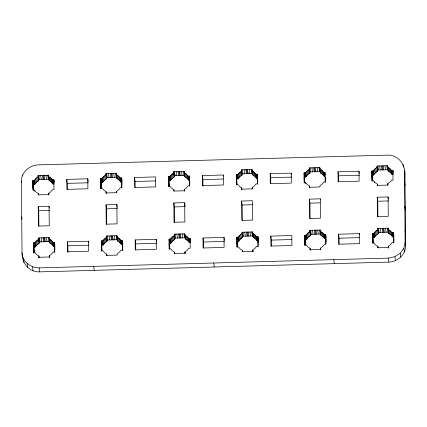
<?xml version="1.0" encoding="UTF-8"?>
<svg xmlns="http://www.w3.org/2000/svg" width="427" height="427" viewBox="0 0 427 427"><rect width="100%" height="100%" fill="white"/><g stroke="black" fill="none" stroke-linecap="round" stroke-linejoin="round"><path stroke-width="0.64" d="M21.35 180.968C21.563 172.038 29.506 165.27 38.152 164.886L387.342 155.124C397.959 154.654 405.372 164.176 404.956 174.248L405.65 246.032C405.436 254.962 397.494 261.73 388.848 262.114L39.658 271.876C29.041 272.346 21.628 262.824 22.044 252.752L21.35 180.968L21.569 182.681M404.374 252.143L403.862 248.146L405.138 242.034L404.444 170.25M34.283 180.45L32.874 180.488L33.386 184.485L34.795 184.448L34.283 180.45L35.932 178.401L38.094 176.799L38.083 175.502L48.593 175.209L48.886 177.696M34.795 184.448L36.444 182.398L38.606 180.797L38.595 179.5L49.105 179.207L49.116 180.504L51.309 181.982L53.001 183.936L54.186 183.904M34.886 242.872L33.477 242.91L33.989 246.907L35.398 246.865L34.886 242.872L36.541 240.823L38.702 239.221L38.686 237.924L49.196 237.631L49.713 242.274M35.398 246.865L37.053 244.815L39.209 243.214L39.199 241.922L49.708 241.629L49.719 242.92L51.913 244.399L53.605 246.358L54.789 246.326M102.085 178.555L100.681 178.593L101.194 182.591L102.597 182.548L102.085 178.555L103.74 176.506L105.901 174.905L105.885 173.608L116.395 173.314L116.763 176.17M102.597 182.548L104.252 180.498L106.414 178.897L106.398 177.605L116.907 177.312M102.688 240.972L101.284 241.015L101.797 245.007L103.201 244.97L102.688 240.972L104.343 238.923L106.504 237.321L106.494 236.03L117.003 235.736L117.516 239.931M103.201 244.97L104.855 242.92L107.017 241.319L106.494 236.03M169.893 176.655L168.484 176.698L168.996 180.69L170.4 180.653L169.893 176.655L171.542 174.606L173.704 173.004L173.693 171.713L184.202 171.419L184.715 175.417L174.205 175.71L173.693 171.713M170.4 180.653L172.054 178.603L174.216 177.002L174.205 175.71M170.496 239.077L169.087 239.115L169.599 243.112L171.008 243.075L170.496 239.077L172.145 237.028L174.307 235.426L174.296 234.129L184.806 233.836L185.099 236.323M171.008 243.075L172.657 241.025L174.819 239.424L174.808 238.127L185.318 237.834L185.329 239.131L187.522 240.609L189.214 242.563L190.399 242.531M237.695 174.76L236.286 174.798L236.798 178.796L238.207 178.758L237.695 174.76L239.35 172.711L241.506 171.11L241.495 169.813L252.005 169.519L252.517 173.72M238.207 178.758L239.857 176.709L242.018 175.107L242.008 173.81L252.517 173.517L252.528 174.814L254.722 176.292L256.413 178.246L257.598 178.214L257.086 174.216M238.298 237.182L236.894 237.22L237.401 241.218L238.81 241.175L238.298 237.182L239.953 235.133L242.114 233.532L242.098 232.235L252.608 231.941L252.976 234.797M238.81 241.175L240.465 239.125L242.627 237.529L242.611 236.232L253.12 235.939L253.136 237.231L255.325 238.709L257.017 240.668L258.202 240.636M305.497 172.866L304.093 172.903L304.606 176.901L306.01 176.858L305.497 172.866L307.152 170.816L309.313 169.215L309.297 167.918L319.807 167.624L320.031 169.338M306.01 176.858L307.664 174.808L309.826 173.213L309.81 171.916L320.319 171.622L320.335 172.914L322.524 174.392L324.216 176.351L324.92 176.33L324.408 172.337M306.1 235.282L304.697 235.325L305.209 239.317L306.613 239.28L306.1 235.282L307.755 233.233L309.917 231.631L309.906 230.34L320.415 230.046L320.928 234.044L310.418 234.338L309.906 230.34M306.613 239.28L308.267 237.231L310.429 235.629L310.418 234.338M373.305 170.965L371.896 171.008L372.408 175.006L373.817 174.963L373.305 170.965L374.954 168.916L377.116 167.315L377.105 166.023L387.615 165.729L388.132 170.373M373.817 174.963L375.466 172.914L377.628 171.312L377.617 170.021L388.127 169.727L388.138 171.019L390.331 172.497L392.018 174.456L393.208 174.424M373.908 233.388L372.499 233.425L373.011 237.423L374.42 237.385L373.908 233.388L375.557 231.338L377.719 229.737L377.708 228.445L388.218 228.146L388.367 229.491M374.42 237.385L376.07 235.336L378.231 233.734L378.221 232.437L388.73 232.144L388.741 233.441L390.935 234.919L392.626 236.873L393.811 236.841L393.299 232.843M22.044 252.752C22.38 261.612 30.579 268.033 39.145 267.884L388.34 258.116L394.922 256.702L400.28 253.211L403.862 248.146M32.874 180.488L32.97 190.164L34.373 190.127L36.065 192.081L38.259 193.559L38.27 194.856L48.779 194.563L48.769 193.266L50.93 191.664L52.58 189.615L53.989 189.577L53.893 179.9L52.489 179.943L50.797 177.984L48.603 176.506L48.593 175.209M100.681 178.593L100.772 188.27L102.181 188.227L103.873 190.186L106.061 191.664L106.072 192.956L116.582 192.662L116.571 191.371L118.733 189.769L120.387 187.72L121.791 187.683L121.7 178.006L120.291 178.043L118.599 176.089L116.411 174.611L116.395 173.314M33.477 242.91L33.573 252.587L34.982 252.544L36.669 254.503L38.862 255.981L38.873 257.273L49.383 256.979L49.372 255.688L51.534 254.086L53.183 252.037L54.592 251.994L54.496 242.322L53.092 242.36L51.4 240.406L49.212 238.928L49.196 237.631M168.484 176.698L168.58 186.369L169.983 186.332L171.675 188.291L173.864 189.769L173.88 191.061L184.389 190.768L184.373 189.471L186.535 187.875L188.19 185.825L189.599 185.782L189.503 176.111L188.099 176.148L186.407 174.189L184.213 172.711L184.202 171.419M236.286 174.798L236.382 184.475L237.786 184.437L239.478 186.391L241.671 187.869L241.682 189.166L252.192 188.873L252.181 187.576L254.343 185.975L255.992 183.925L257.401 183.888L257.305 174.211L255.901 174.253L254.209 172.294L252.015 170.816L252.005 169.519M169.087 239.115L169.183 248.792L170.587 248.754L172.278 250.708L174.472 252.186L174.483 253.483L184.992 253.19L184.982 251.893L187.143 250.291L188.793 248.242L190.202 248.204L190.106 238.528L188.702 238.57L187.01 236.611L184.816 235.133L184.806 233.836M236.894 237.22L236.985 246.897L238.394 246.854L240.081 248.813L242.274 250.291L242.285 251.583L252.795 251.289L252.784 249.998L254.946 248.397L256.6 246.347L258.004 246.31L257.913 236.633L256.504 236.67L254.812 234.717L252.624 233.238L252.608 231.941M371.896 171.008L371.992 180.68L373.395 180.642L375.087 182.601L377.281 184.08L377.292 185.371L387.801 185.078L387.791 183.786L389.947 182.185L391.602 180.135L393.011 180.093L392.915 170.421L391.511 170.458L389.819 168.5L387.625 167.021L387.615 165.729M304.697 235.325L304.787 244.997L306.196 244.959L307.888 246.918L310.077 248.397L310.093 249.688L320.602 249.395L320.586 248.103L322.748 246.502L324.403 244.452L325.806 244.409L325.716 234.738L324.306 234.775L322.615 232.816L320.426 231.338L320.415 230.046M372.499 233.425L372.595 243.102L373.999 243.064L375.691 245.018L377.884 246.496L377.895 247.793L388.405 247.5L388.394 246.203L390.556 244.602L392.205 242.552L393.614 242.515L393.518 232.838L392.114 232.88L390.422 230.922L388.228 229.443L388.218 228.146M87.797 178.796L87.893 188.782L66.874 189.374L66.777 179.383L87.797 178.796L88.159 181.651M134.58 177.488L155.599 176.901L155.695 186.887L134.676 187.474L134.58 177.488L135.092 181.486L135.151 187.48M223.401 175.006L223.502 184.992L202.478 185.58L202.382 175.593L223.401 175.006L223.551 176.148M291.209 173.106L291.305 183.092L270.286 183.685L270.19 173.693L291.209 173.106L291.427 174.819M359.011 171.211L359.107 181.197L338.088 181.785L337.992 171.798L359.011 171.211L359.304 173.495M319.807 167.624L319.823 168.921L322.011 170.4L323.703 172.353L325.112 172.316L325.203 181.993L323.799 182.03L322.145 184.08L319.983 185.681L319.999 186.973L309.49 187.272L309.474 185.975L307.285 184.496L305.593 182.537L304.184 182.58L304.093 172.903M66.777 179.383L67.29 183.38L88.309 182.793M135.092 181.486L155.455 180.915M202.382 175.593L202.894 179.591L223.257 179.02M270.19 173.693L270.702 177.691L291.721 177.104M337.992 171.798L338.504 175.796L359.523 175.209M116.406 174.408L116.923 178.603L119.112 180.082L120.804 182.041L121.989 182.009M184.208 172.065L184.726 176.709L186.919 178.187L188.606 180.146L189.796 180.109M49.062 206.417L49.249 225.766L38.403 226.07L38.216 206.721L49.062 206.417L49.281 208.13M116.87 204.517L117.057 223.871L106.206 224.175L106.019 204.821L116.87 204.517L117.233 207.373M173.826 202.926L184.672 202.622L184.859 221.976L174.013 222.275L173.826 202.926L174.333 206.924L174.488 222.403M241.629 201.032L252.474 200.727L252.667 220.076L241.815 220.38L241.629 201.032L242.141 205.024L242.29 220.508M320.282 198.833L320.469 218.181L309.618 218.485L309.431 199.131L320.282 198.833L320.426 199.969M388.084 196.932L388.271 216.286L377.425 216.585L377.238 197.237L388.084 196.932L388.378 199.217M38.216 206.721L38.729 210.714L49.575 210.415M106.019 204.821L106.531 208.819L117.382 208.515M174.333 206.924L185.185 206.62M242.141 205.024L252.352 204.741M309.431 199.131L309.943 203.129L320.154 202.846M377.238 197.237L377.751 201.234L388.597 200.93M107.001 240.027L117.51 239.728L117.526 241.025L119.715 242.504L121.407 244.463L122.816 244.42M88.4 241.218L88.496 251.204L67.477 251.791L67.381 241.805L88.4 241.218L88.619 242.931M156.202 239.323L156.298 249.309L135.279 249.896L135.183 239.91L156.202 239.323L156.495 241.602M224.01 237.423L224.106 247.409L203.087 248.002L202.99 238.01L224.01 237.423L224.372 240.278M270.793 236.115L291.812 235.528L291.908 245.514L270.889 246.101L270.793 236.115L271.305 240.113L271.364 246.107M359.614 233.633L359.71 243.62L338.691 244.207L338.595 234.22L359.614 233.633L359.764 234.775M117.003 235.736L117.014 237.028L119.202 238.506L120.894 240.465L122.303 240.428L122.394 250.099L120.99 250.142L119.336 252.192L117.174 253.787L117.19 255.084L106.681 255.378L106.665 254.086L104.476 252.608L102.784 250.649L101.375 250.686L101.284 241.015M67.381 241.805L67.893 245.803L88.912 245.215M135.183 239.91L135.695 243.908L156.714 243.315M202.99 238.01L203.498 242.008L224.522 241.42M271.305 240.113L291.668 239.542M338.595 234.22L339.107 238.218L359.47 237.647M320.421 230.692L320.939 235.336L323.127 236.814L324.819 238.773L326.009 238.736M404.54 172.439L404.956 174.248M403.051 164.219L403.419 167.069M404.55 181.47L405.063 185.467M404.791 206.145L405.303 210.143M405.031 230.82L405.543 234.818M405.138 242.034L405.65 246.032M392.915 170.421L393.064 171.563M392.92 171.174L393.07 172.316M392.696 170.426L393.086 173.981M392.21 170.437L392.723 174.435M391.73 170.453L392.242 174.451M391.511 170.458L392.018 174.456M390.732 169.428L391.244 173.421M389.819 168.5L390.331 172.497M400.28 253.211L400.793 257.203M388.778 167.699L389.291 171.691M387.625 166.818L388.138 171.019M386.793 165.751L387.305 169.749M387.791 183.786L387.935 184.923M387.791 183.984L387.935 185.126M384.989 165.804L385.496 169.797M393.518 232.838L393.886 235.693M393.529 233.596L393.891 236.451M393.545 235.256L393.907 238.111M393.561 236.921L393.924 239.777M393.566 237.679L393.934 240.529M392.813 232.859L393.326 236.857M393.571 238.431L393.94 241.287M393.587 240.097L393.881 242.381M393.603 241.757L393.753 242.899M392.333 232.87L392.845 236.868M392.114 232.88L392.626 236.873M394.922 256.702L395.434 260.7M383.179 165.852L383.692 169.85M391.335 231.845L391.847 235.843M382.357 165.873L382.87 169.871M390.422 230.922L390.935 234.919M381.535 165.9L382.048 169.893M389.381 230.116L389.894 234.113M388.511 230.431L388.73 232.347M388.223 228.797L388.741 233.238M388.228 229.443L388.741 233.441M379.731 165.948L380.243 169.946M387.396 228.173L387.908 232.171M388.394 246.203L388.613 248.119M388.399 246.849L388.543 247.991M377.927 166.002L378.439 169.994M385.592 228.221L386.104 232.219M377.105 166.023L377.617 170.224M377.11 166.669L377.623 170.667M377.116 167.117L377.628 171.312M388.34 258.116L388.848 262.114M383.782 228.274L384.295 232.267M375.979 168.057L376.491 172.049M377.281 184.08L377.5 185.788M382.96 228.296L383.473 232.293M374.954 168.916L375.466 172.914M382.144 228.317L382.656 232.315M374.057 169.893L374.57 173.89M373.081 170.976L373.593 174.969M380.334 228.37L380.847 232.368M374.175 181.672L374.319 182.815M372.6 170.987L373.113 174.985M372.114 171.003L372.627 174.995M371.901 171.761L372.413 175.759M371.917 173.426L372.429 177.424M371.933 175.086L372.445 179.084M371.944 175.844L372.456 179.842M371.949 176.602L372.461 180.594L372.408 175.006M378.53 228.418L379.043 232.416M371.965 178.262L372.333 181.117M371.981 179.927L372.13 181.069M377.708 228.445L378.226 233.089M377.719 229.534L378.231 233.734M376.582 230.473L377.094 234.471M377.884 246.496L378.028 247.639M377.884 246.699L378.028 247.841M375.557 231.338L376.07 235.336M374.66 232.315L375.173 236.307M373.689 233.393L374.196 237.391M373.203 233.409L373.716 237.401M372.718 233.42L373.23 237.417M372.509 234.183L373.022 238.181M372.525 235.848L373.038 239.841M372.541 237.508L373.054 241.506M372.547 238.266L373.059 242.264M372.552 239.019L373.065 243.016L373.011 237.423M372.568 240.684L372.862 242.968M324.894 172.321L325.182 174.606M325.299 177.541L325.587 179.82M325.161 177.152L325.598 180.578M325.166 177.91L325.604 181.336M325.182 179.57L325.475 181.854M325.198 181.235L325.342 182.377M323.922 172.348L324.435 176.346M323.703 172.353L324.216 176.351M322.929 171.323L323.442 175.321M333.775 259.643L334.288 263.635M322.011 170.4L322.524 174.392M320.976 169.594L321.483 173.592M320.175 170.48L320.319 171.622M319.812 167.827L320.33 172.268M319.818 168.718L320.335 172.914M318.99 167.646L319.503 171.643M317.181 167.699L317.693 171.697M325.716 234.738L326.009 237.017M325.721 235.49L326.014 237.775M325.497 234.743L326.031 239.44M325.753 238.816L326.047 241.1M325.764 239.574L325.982 241.287M325.011 234.754L325.523 238.752M325.769 240.332L325.988 242.04M325.785 241.992L326.004 243.705M324.531 234.77L325.038 238.768M324.306 234.775L324.819 238.773M315.377 167.747L315.889 171.745M323.533 233.745L324.045 237.738M314.555 167.774L315.067 171.766M322.615 232.816L323.127 236.814M313.733 167.795L314.245 171.793M321.579 232.016L322.091 236.008M311.929 167.843L312.441 171.841M319.593 230.068L320.106 234.065M320.586 248.103L320.805 249.811M310.119 167.896L310.632 171.894M317.784 230.121L318.296 234.113M309.297 167.918L309.815 172.118M309.308 168.564L309.821 173.01M309.313 169.215L309.826 173.213M315.98 230.169L316.492 234.167M308.177 169.951L308.689 173.949M315.158 230.19L315.67 234.188M309.474 185.975L309.698 187.891M309.479 186.62L309.628 187.763M307.152 170.816L307.664 174.808M314.336 230.217L314.848 234.209M306.255 171.787L306.767 175.785M305.278 172.871L305.791 176.869M312.532 230.265L313.044 234.263M304.793 172.882L305.305 176.879M305.593 182.537L305.737 183.679M304.312 172.898L304.825 176.895M304.099 173.661L304.611 177.653M304.115 175.321L304.627 179.319M304.131 176.986L304.643 180.984M304.136 177.739L304.648 181.737M304.147 178.497L304.659 182.494L304.606 176.901M310.723 230.318L311.235 234.311M304.163 180.162L304.526 183.012M304.179 181.822L304.323 182.964M309.906 230.543L310.424 234.983M309.917 231.434L310.429 235.629M308.78 232.373L309.292 236.366M310.077 248.397L310.296 250.105M310.087 249.042L310.232 250.185M307.755 233.233L308.267 237.231M306.858 234.209L307.371 238.207M305.881 235.288L306.394 239.285M305.401 235.304L305.913 239.301M304.915 235.32L305.428 239.312M304.702 236.078L305.214 240.075M304.718 237.743L305.23 241.741M304.734 239.403L305.246 243.401M304.745 240.161L305.257 244.159M304.75 240.919L305.262 244.911L305.209 239.317M304.766 242.579L305.134 245.434M304.782 244.244L304.926 245.386M257.305 174.211L257.673 177.066M257.316 174.969L257.678 177.824M257.332 176.629L257.695 179.484M257.348 178.294L257.711 181.149M257.353 179.052L257.721 181.902M256.606 174.232L257.118 178.23M257.364 179.804L257.727 182.66M257.38 181.47L257.668 183.754M257.396 183.13L257.54 184.272M256.12 174.243L256.632 178.24M255.901 174.253L256.413 178.246M255.122 173.218L255.634 177.216M254.209 172.294L254.722 176.292M253.168 171.489L253.681 175.486M252.01 170.17L252.528 174.611M252.015 170.816L252.528 174.814M251.183 169.546L251.695 173.538M252.181 187.576L252.33 188.921M249.379 169.594L249.891 173.592M257.913 236.633L258.132 238.346M257.919 237.385L258.138 239.099M257.689 236.638L258.132 240.065M257.935 239.051L258.154 240.764M257.951 240.716L258.095 241.858M257.956 241.468L258.105 242.611M257.967 242.226L258.111 243.369M257.209 236.654L257.721 240.647M257.983 243.886L258.127 245.029M257.999 245.552L258.143 246.694M256.723 236.665L257.235 240.663M256.504 236.67L257.017 240.668M247.569 169.647L248.082 173.64M255.73 235.64L256.237 239.638M246.753 169.668L247.265 173.666M254.812 234.717L255.325 238.709M245.931 169.69L246.443 173.688M253.771 233.911L254.284 237.908M252.613 232.144L253.126 236.585M252.619 233.035L253.136 237.231M244.121 169.743L244.634 173.736M251.786 231.962L252.298 235.96M252.784 249.998L253.003 251.711M252.784 250.201L253.003 251.914M242.317 169.791L242.83 173.789M249.982 232.016L250.494 236.014M241.495 169.813L242.013 174.462M241.506 170.907L242.018 175.107M248.178 232.064L248.69 236.062M240.369 171.846L240.881 175.844M241.671 187.869L241.89 189.583M247.356 232.091L247.868 236.083M241.671 188.072L241.821 189.657M239.35 172.711L239.857 176.709M246.534 232.112L247.046 236.11M238.453 173.688L238.96 177.68M237.476 174.766L237.988 178.764M244.724 232.16L245.237 236.158M236.99 174.782L237.503 178.774M236.51 174.792L237.017 178.79M236.296 175.556L236.809 179.553M236.312 177.221L236.825 181.213M236.328 178.881L236.841 182.879M236.334 179.639L236.846 183.631M236.339 180.391L236.852 184.389L236.798 178.796M242.92 232.213L243.433 236.211M236.361 182.057L236.723 184.912M236.377 183.717L236.521 184.859M242.098 232.235L242.616 236.435M242.104 232.88L242.621 237.327M242.114 233.532L242.627 237.529M240.972 234.268L241.485 238.266M242.274 250.291L242.424 251.636M239.953 235.133L240.465 239.125M239.056 236.104L239.568 240.102M238.079 237.188L238.592 241.186M237.593 237.198L238.106 241.196M237.113 237.215L237.625 241.212M236.9 237.978L237.412 241.97M236.916 239.638L237.428 243.636M236.932 241.303L237.444 245.301M236.937 242.056L237.449 246.053M236.948 242.814L237.46 246.811L237.401 241.218M236.964 244.479L237.252 246.758M236.98 246.139L237.124 247.281M213.74 263L214.253 266.992M189.503 176.111L189.796 178.39M189.508 176.863L189.802 179.148M189.284 176.116L189.818 180.813M189.54 180.189L189.834 182.473M189.551 180.947L189.769 182.66M188.798 176.127L189.31 180.125M189.556 181.699L189.775 183.413M189.572 183.364L189.791 185.078M189.588 185.03L189.737 186.172M188.318 176.143L188.83 180.141M188.099 176.148L188.606 180.146M187.32 175.118L187.832 179.11M186.407 174.189L186.919 178.187M185.366 173.389L185.878 177.381M183.38 171.44L183.893 175.438M184.373 189.471L184.528 191.264M181.576 171.494L182.083 175.486M190.106 238.528L190.255 239.67M190.116 239.285L190.261 240.428M189.887 238.533L190.255 241.388M189.401 238.549L189.914 242.547M184.747 203.193L185.11 206.049M188.921 238.56L189.433 242.557M188.702 238.57L189.214 242.563M179.767 171.542L180.279 175.54M187.923 237.535L188.435 241.533M178.945 171.563L179.457 175.561M187.01 236.611L187.522 240.609M178.123 171.59L178.635 175.582M185.969 235.805L186.482 239.803M184.811 234.487L185.323 238.479M184.816 234.93L185.329 239.131M176.319 171.638L176.831 175.636M183.984 233.863L184.496 237.855M184.982 251.893L185.126 253.238M184.987 252.538L185.131 253.681M174.515 171.691L175.022 175.684M182.18 233.911L182.692 237.908M173.693 171.916L174.211 176.356M173.704 172.807L174.216 177.002M180.37 233.964L180.883 237.956M172.567 173.746L173.079 177.739M173.864 189.769L174.013 191.109M179.548 233.985L180.061 237.983M171.542 174.606L172.054 178.603M178.732 234.007L179.239 238.004M170.645 175.582L171.158 179.58M169.668 176.661L170.181 180.658M176.922 234.06L177.435 238.052M169.188 176.677L169.7 180.674M168.702 176.693L169.215 180.685M168.489 177.451L169.001 181.448M168.505 179.116L169.017 183.114M168.521 180.776L169.033 184.774M168.532 181.534L169.044 185.531M168.537 182.292L169.049 186.284L168.996 180.69M175.118 234.108L175.63 238.106M168.553 183.952L168.846 186.236M174.296 234.129L174.808 238.33M174.301 234.781L174.819 239.424M173.17 236.163L173.682 240.161M174.472 252.186L174.691 254.102M172.145 237.028L172.657 241.025M171.248 238.004L171.761 241.997M170.277 239.083L170.784 243.08M169.791 239.099L170.304 243.091M169.305 239.109L169.818 243.107M169.097 239.873L169.604 243.87M169.113 241.538L169.62 245.53M169.129 243.198L169.636 247.196M169.135 243.956L169.647 247.948M169.14 244.708L169.652 248.706L169.599 243.112M169.156 246.374L169.524 249.229M169.172 248.034L169.322 249.176M121.7 178.006L121.919 179.719M121.706 178.758L121.925 180.472M121.481 178.011L121.919 181.438M121.722 180.424L121.941 182.137M121.738 182.089L121.882 183.231M121.743 182.841L121.892 183.984M121.754 183.599L121.898 184.742M120.996 178.027L121.508 182.019M121.77 185.259L121.914 186.402M121.786 186.925L121.93 188.067M120.51 178.038L121.022 182.035M120.291 178.043L120.804 182.041M119.517 177.013L120.03 181.011M118.599 176.089L119.112 180.082M117.558 175.283L118.071 179.281M116.4 173.517L116.913 177.958M115.578 173.335L116.085 177.333M116.571 191.371L116.72 192.513M116.571 191.574L116.72 192.716M113.769 173.389L114.281 177.386M122.602 243.465L122.746 244.607M122.085 240.433L122.303 242.146M122.4 243.417L122.762 246.267M122.341 244.506L122.779 247.932M122.352 245.263L122.789 248.69M121.599 240.444L122.111 244.441M122.357 246.016L122.795 249.443M122.373 247.681L122.741 250.537M122.389 249.347L122.533 250.489M121.113 240.46L121.626 244.452M120.894 240.465L121.407 244.463M111.965 173.437L112.477 177.435M120.12 239.435L120.633 243.427M111.143 173.463L111.655 177.456M119.202 238.506L119.715 242.504M110.321 173.485L110.833 177.483M118.167 237.706L118.679 241.698M117.009 236.382L117.521 240.823M117.014 237.028L117.526 241.025M108.517 173.533L109.029 177.531M116.181 235.757L116.694 239.755M106.707 173.586L107.22 177.584M114.372 235.805L114.884 239.803M105.885 173.608L106.403 177.808M105.896 174.253L106.408 178.7M105.901 174.905L106.414 178.897M112.568 235.859L113.08 239.857M104.764 175.641L105.277 179.639M106.061 191.664L106.28 193.378M111.746 235.88L112.258 239.878M106.067 192.31L106.216 193.452M103.74 176.506L104.252 180.498M110.924 235.907L111.436 239.899M102.843 177.477L103.355 181.475M101.866 178.561L102.379 182.559M109.12 235.955L109.632 239.953M101.38 178.571L101.893 182.569M100.9 178.587L101.412 182.585M100.687 179.351L101.199 183.343M100.703 181.011L101.215 185.008M100.719 182.676L101.231 186.668M100.724 183.429L101.236 187.426M100.735 184.186L101.247 188.184L101.194 182.591M107.31 236.003L107.823 240.001M100.751 185.846L101.114 188.702M100.767 187.512L100.911 188.654M106.494 236.232L107.012 240.673M106.504 237.118L107.017 241.319M105.368 238.063L105.88 242.056M106.665 254.086L106.883 255.794M106.67 254.284L106.814 255.426M104.343 238.923L104.855 242.92M103.446 239.899L103.958 243.897M102.469 240.977L102.982 244.975M101.989 240.993L102.496 244.991M101.503 241.009L102.016 245.002M101.29 241.767L101.802 245.765M101.306 243.433L101.818 247.43M101.322 245.093L101.834 249.09M101.332 245.851L101.84 249.848M101.338 246.609L101.85 250.601L101.797 245.007M101.354 248.268L101.717 251.124M101.37 249.934L101.514 251.076M93.705 266.357L94.218 270.355M53.893 179.9L54.042 181.043M53.903 180.658L54.048 181.801M53.674 179.906L54.042 182.761M53.194 179.922L53.701 183.92M52.708 179.932L53.22 183.93M52.489 179.943L53.001 183.936M51.71 178.908L52.222 182.905M50.797 177.984L51.309 181.982M49.756 177.178L50.269 181.176M48.598 175.86L49.11 179.852M48.603 176.303L49.116 180.504M47.771 175.235L48.283 179.228M48.769 193.266L48.918 194.611M48.774 193.911L48.918 195.054M45.967 175.283L46.479 179.281M54.496 242.322L54.864 245.178M54.507 243.075L54.869 245.931M54.277 242.328L54.886 247.596M54.539 246.406L54.902 249.256M54.544 247.158L54.837 249.443M53.797 242.344L54.309 246.336M54.555 247.916L54.843 250.201M54.571 249.576L54.859 251.861M54.587 251.241L54.731 252.384M53.311 242.355L53.823 246.352M53.092 242.36L53.605 246.358M44.157 175.337L44.67 179.329M52.313 241.33L52.825 245.328M43.34 175.358L43.848 179.356M51.4 240.406L51.913 244.399M42.519 175.38L43.031 179.377M50.359 239.6L50.872 243.598M49.206 238.725L49.719 242.92M40.709 175.433L41.222 179.425M48.374 237.652L48.886 241.65M49.372 255.688L49.591 257.401M49.372 255.89L49.527 257.476M38.905 175.481L39.417 179.479M46.57 237.706L47.082 241.703M38.083 175.502L38.595 179.703M38.088 176.154L38.606 180.797M44.766 237.754L45.273 241.751M36.957 177.536L37.469 181.534M43.944 237.78L44.456 241.773M38.259 193.559L38.409 194.904M35.932 178.401L36.444 182.398M43.122 237.802L43.634 241.799M35.041 179.377L35.548 183.37M34.064 180.456L34.576 184.453M41.312 237.85L41.825 241.847M33.578 180.472L34.091 184.464M34.373 190.127L34.523 191.269M33.092 180.482L33.605 184.48M32.884 181.245L33.397 185.243M32.9 182.905L33.413 186.903M32.916 184.571L33.429 188.569M32.922 185.329L33.434 189.321M32.927 186.081L33.439 190.079L33.386 184.485M39.508 237.903L40.021 241.901M32.943 187.747L33.237 190.031M38.686 237.924L39.199 242.125M38.692 238.57L39.204 242.568M38.697 239.019L39.209 243.214M37.56 239.958L38.072 243.956M38.862 255.981L39.081 257.897M38.868 256.627L39.012 257.769M36.541 240.823L37.053 244.815M39.145 267.884L39.658 271.876M35.644 241.794L36.156 245.792M34.667 242.878L35.179 246.875M34.181 242.888L34.694 246.886M33.701 242.904L34.213 246.902M33.487 243.668L34 247.66M33.503 245.328L34.016 249.325M33.519 246.993L34.032 250.985M33.525 247.745L34.037 251.743M33.536 248.503L34.043 252.501L33.989 246.907M33.552 250.163L33.914 253.019M33.568 251.829L33.712 252.971M22.626 174.856L22.77 175.999M32.537 266.838L33.05 270.835M21.697 216.857L21.991 219.142M27.114 263.646L27.627 267.644M23.437 258.789L23.949 262.781M377.751 201.234L377.9 216.713M338.504 175.796L338.563 181.79M339.107 238.218L339.166 244.207M320.933 234.69L320.939 235.336M309.943 203.129L310.093 218.608M270.702 177.691L270.761 183.685M202.894 179.591L202.958 186.247M203.498 242.008L203.556 248.002M184.72 176.063L184.726 176.709M135.695 243.908L135.754 249.896M116.913 177.515L116.923 178.603M106.531 208.819L106.681 224.298M67.29 183.38L67.343 189.374M67.893 245.803L67.957 252.458M38.729 210.714L38.878 226.198M22.546 255.426L22.556 256.75"/></g></svg>
